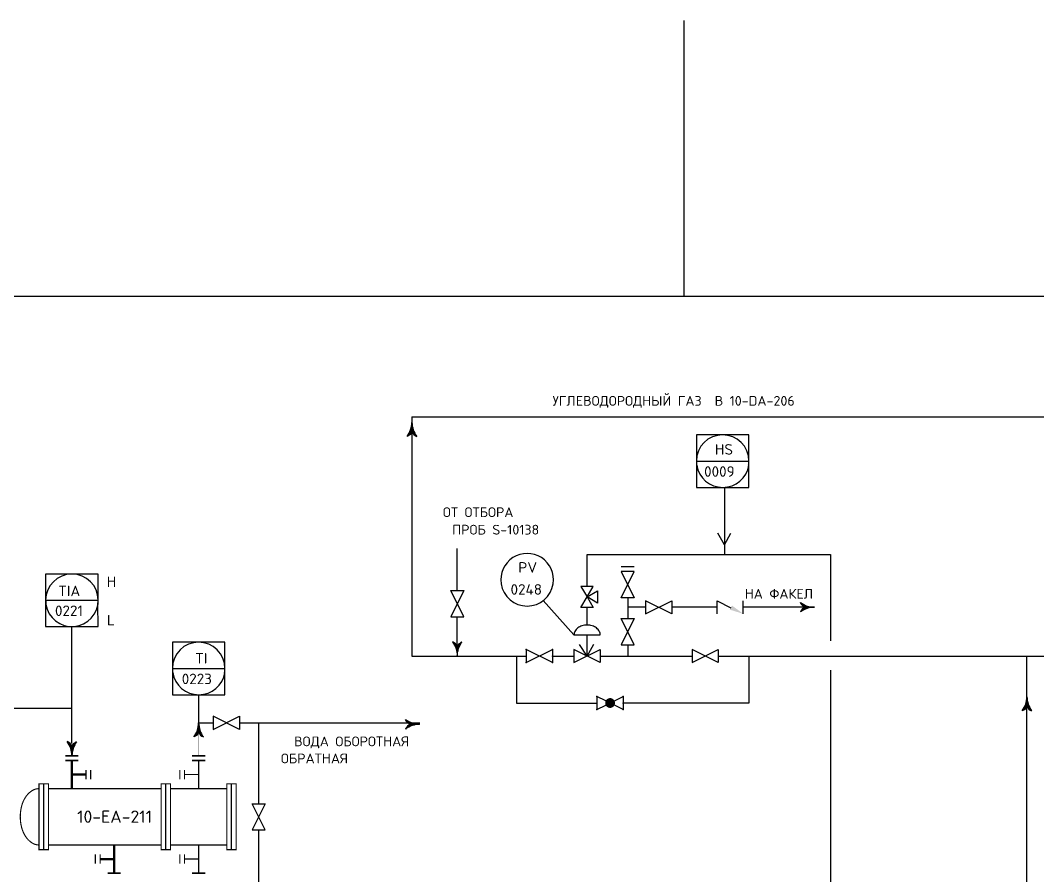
# Model space of a CAD drawing. Extents: x 71 to 279, y 48 to 143.
# Drawn here: x 97.35 to 110.9, y 69.88 to 81.26 of the extents above; entities that cross this region are included whole.
import ezdxf
from ezdxf.enums import TextEntityAlignment as Align

# ---------------------------------------------------------------- set-up
doc = ezdxf.new("R2010")
doc.units = 0
doc.header["$MEASUREMENT"] = 0
doc.layers.get('0').update_dxf_attribs({"linetype": 'CONTINUOUS'})
for name, color, linetype in [('IN-ATTRIBS', 7, 'CONTINUOUS'), ('IN-EQUIPMENT', 7, 'CONTINUOUS'), ('IN-INST-TAP', 7, 'CONTINUOUS'), ('IN-MAJ-PROC', 7, 'CONTINUOUS'), ('IN-MIN-PROC', 7, 'CONTINUOUS'), ('IN-PNEUMATIC', 7, 'CONTINUOUS'), ('IN-TEXT', 51, 'CONTINUOUS')]:
    doc.layers.add(name, color=color, linetype=linetype)
doc.styles.add('S1', font='SIMPLEX.shx')
doc.styles.add('SIMPLEX', font='SIMPLEX')

# ---------------------------------------------------------------- blocks, each defined once
blk = doc.blocks.new('PE2')
for points in [[(0, 0, 0.150368), (0.188, 0.062, 0.150368)], [(0.125, 0, 0.206864), (0.188, 0.062, 0.206864)], [(0.125, 0, -0.206864), (0.188, -0.062, -0.206864)]]:
    blk.add_lwpolyline(points, format="xyb")
blk.add_arc((-0.008, -0.336), 0.336, 54.4623, 88.6678)
for points in [[(0, 0), (0.125, 0), (0.04, 0.003), (0.141, 0.008)], [(0, 0), (0.125, 0), (0.04, -0.003), (0.141, -0.008)], [(0.04, 0.003), (0.141, 0.008), (0.079, 0.011), (0.156, 0.019)], [(0.079, 0.011), (0.156, 0.019), (0.117, 0.024), (0.169, 0.031)], [(0.117, 0.024), (0.169, 0.031), (0.154, 0.041), (0.179, 0.046)], [(0.154, 0.041), (0.179, 0.046), (0.188, 0.062)], [(0.04, -0.003), (0.141, -0.008), (0.079, -0.011), (0.156, -0.019)], [(0.079, -0.011), (0.156, -0.019), (0.117, -0.024), (0.169, -0.031)], [(0.117, -0.024), (0.169, -0.031), (0.154, -0.041), (0.179, -0.046)], [(0.154, -0.041), (0.179, -0.046), (0.188, -0.062)]]:
    blk.add_solid(points)
blk = doc.blocks.new('VALVTEXT')
at = {"layer": 'IN-ATTRIBS'}
for p in [(0, 0.0625), (0, 0), (0.25, 0.0625), (0.25, 0), (0, -0.0625), (0.25, -0.0625)]:
    blk.add_point(p, dxfattribs=at)
at = {"layer": 'IN-ATTRIBS', "style": 'S1', "flags": 1}
for tag, p in [('IDNUM', (0.125, 0.5625)), ('DWGNO', (0.125, 0.4375)), ('FILENO', (0.125, 0.3125))]:
    blk.add_attdef(tag, text='', height=0.1, dxfattribs=at).set_placement(p, align=Align.CENTER)
at = {"layer": 'IN-ATTRIBS', "style": 'S1'}
for tag, p in [('MODE', (0.125, 0.078125)), ('SIZE', (0.125, -0.1875))]:
    blk.add_attdef(tag, text='', height=0.1, dxfattribs=at).set_placement(p, align=Align.CENTER)

msp = doc.modelspace()

# ---------------------------------------------------------------- linework, layer by layer
at = {"color": 6, "linetype": 'Continuous'}
msp.add_line((71.634, 77.594), (266.486, 77.594), dxfattribs=at)
at = {"color": 5}
for p, q in [((102.564, 75.988), (102.564, 72.803)), ((103.168, 73.674), (103.168, 74.236)), ((103.168, 72.885), (103.168, 73.324)), ((102.564, 72.803), (104.084, 72.803)), ((103.956, 72.803), (103.956, 72.178)), ((104.434, 72.803), (104.721, 72.803)), ((105.071, 72.803), (106.293, 72.803)), ((106.643, 72.803), (110.753, 72.803)), ((107.05, 72.803), (107.05, 72.178)), ((110.753, 67.249), (110.753, 72.803)), ((110.753, 72.803), (111.626, 72.803)), ((103.956, 72.178), (105.028, 72.178)), ((107.05, 72.178), (105.378, 72.178))]:
    msp.add_line(p, q, dxfattribs=at)
at = {"color": 5, "linetype": 'Continuous'}
for p, q in [((102.564, 75.988), (143.058, 75.988)), ((105.675, 73.453), (105.437, 73.453)), ((105.437, 73.453), (105.437, 73.303)), ((106.626, 73.453), (106.025, 73.453)), ((105.437, 72.953), (105.437, 72.803))]:
    msp.add_line(p, q, dxfattribs=at)
at = {"linetype": 'Continuous'}
for p, q in [((106.351, 75.398), (107.051, 75.398)), ((106.724, 75.048), (106.724, 74.154)), ((106.724, 74.285), (106.639, 74.44)), ((106.724, 74.285), (106.81, 74.44)), ((104.896, 73.73), (104.896, 74.154)), ((97.687, 73.545), (98.387, 73.545)), ((104.896, 72.803), (104.797, 72.957)), ((104.896, 72.803), (104.985, 72.963)), ((99.374, 72.638), (100.074, 72.638))]:
    msp.add_line(p, q, dxfattribs=at)
at = {"color": 2}
for p, q in [((105.524, 73.99), (105.351, 73.99)), ((105.437, 73.578), (105.437, 73.453)), ((106.976, 73.365), (106.976, 73.54))]:
    msp.add_line(p, q, dxfattribs=at)
msp.add_line((104.721, 73.084), (104.311, 73.541))
at = {"color": 6}
for p, q in [((97.662, 70.232), (97.662, 71.101)), ((99.287, 70.232), (99.287, 71.101)), ((100.162, 70.232), (100.162, 71.101))]:
    msp.add_line(p, q, dxfattribs=at)
at = {"color": 5}
for points in [[(102.564, 75.914, 0.150368), (102.627, 75.726)], [(102.564, 75.789, -0.206864), (102.502, 75.726)], [(102.564, 75.789, 0.206864), (102.627, 75.726)], [(102.542, 71.895, -0.206864), (102.479, 71.957, -0.206864)], [(99.724, 71.913, 0.150368), (99.787, 71.726, 0.150368)], [(102.542, 71.895, 0.206864), (102.479, 71.832, 0.206864)], [(102.667, 71.895, 0.150368), (102.479, 71.832, 0.150368)], [(99.724, 71.788, -0.206864), (99.662, 71.726, -0.206864)], [(99.724, 71.788, 0.206864), (99.787, 71.726, 0.206864)]]:
    msp.add_lwpolyline(points, format="xyb", dxfattribs=at)
for points in [[(107.051, 75.344), (107.051, 75.748), (106.351, 75.748), (106.351, 75.344)], [(106.351, 75.344), (106.351, 75.048), (107.051, 75.048), (107.051, 75.344)], [(98.387, 73.491), (98.387, 73.895), (97.687, 73.895), (97.687, 73.491)], [(97.687, 73.491), (97.687, 73.195), (98.387, 73.195), (98.382, 73.491)], [(100.074, 72.585), (100.074, 72.988), (99.374, 72.988), (99.374, 72.585)], [(99.374, 72.585), (99.374, 72.288), (100.074, 72.288), (100.074, 72.585)]]:
    msp.add_lwpolyline(points)
at = {"color": 2}
for points in [[(105.349, 73.928), (105.524, 73.578), (105.349, 73.578), (105.524, 73.928)], [(105.675, 73.365), (106.025, 73.54), (106.025, 73.365), (105.675, 73.54)], [(105.524, 72.953), (105.349, 73.303), (105.524, 73.303), (105.349, 72.953)]]:
    msp.add_lwpolyline(points, close=True, dxfattribs=at)
at = {"linetype": 'Continuous'}
for points in [[(104.896, 73.59), (104.977, 73.73), (104.815, 73.73)], [(104.896, 73.59), (104.977, 73.45), (104.815, 73.45)], [(104.896, 73.59), (105.036, 73.671), (105.036, 73.509)]]:
    msp.add_lwpolyline(points, close=True, dxfattribs=at)
at = {"color": 2}
msp.add_lwpolyline([(106.626, 73.365), (106.626, 73.54), (106.811, 73.447)], dxfattribs=at)
at = {"color": 6}
for points, const_width in [([(97.949, 71.413), (98.124, 71.413)], 0.021), ([(98.037, 71.038), (98.037, 71.413)], 0.03), ([(99.637, 71.413), (99.812, 71.413)], 0.021), ([(99.724, 71.038), (99.724, 71.413)], 0.015), ([(98.224, 71.288), (98.224, 71.163)], 0.015), ([(98.287, 71.288), (98.287, 71.163)], 0.015), ([(99.474, 71.163), (99.474, 71.288)], 0.015), ([(99.537, 71.163), (99.537, 71.288)], 0.015), ([(98.037, 71.226), (98.224, 71.226)], 0.03), ([(99.724, 71.226), (99.537, 71.226)], 0.015), ([(99.224, 71.038), (97.724, 71.038)], 0.015), ([(100.099, 71.038), (99.349, 71.038)], 0.015), ([(98.599, 70.288), (98.599, 69.913)], 0.03), ([(99.224, 70.288), (97.724, 70.288)], 0.015), ([(98.349, 70.038), (98.349, 70.163)], 0.015), ([(98.412, 70.038), (98.412, 70.163)], 0.015), ([(100.099, 70.288), (99.349, 70.288)], 0.015), ([(99.474, 70.038), (99.474, 70.163)], 0.015), ([(99.537, 70.038), (99.537, 70.163)], 0.015), ([(99.724, 70.288), (99.724, 69.913)], 0.015), ([(98.599, 70.101), (98.412, 70.101)], 0.03), ([(99.724, 70.101), (99.537, 70.101)], 0.015), ([(98.687, 69.913), (98.512, 69.913)], 0.021), ([(99.812, 69.913), (99.637, 69.913)], 0.021)]:
    msp.add_lwpolyline(points, dxfattribs=dict(at, const_width=const_width))
at = {"color": 6, "const_width": 0.015}
msp.add_lwpolyline([(97.599, 71.038, 0.139889), (97.509, 71.013, 0.107118), (97.422, 70.929, 0.079812), (97.369, 70.813, 0.067459), (97.349, 70.663, 0.067459), (97.369, 70.514, 0.079812), (97.422, 70.398, 0.107118), (97.509, 70.314, 0.139889), (97.599, 70.288, 0.139889)], format="xyb", dxfattribs=at)
for points in [[(97.599, 71.101), (97.599, 70.226), (97.724, 70.226), (97.724, 71.101)], [(99.224, 71.101), (99.224, 70.226), (99.349, 70.226), (99.349, 71.101)], [(100.099, 71.101), (100.099, 70.226), (100.224, 70.226), (100.224, 71.101)]]:
    msp.add_lwpolyline(points, close=True, dxfattribs=at)
at = {"color": 5}
for centre, start, end in [((102.228, 75.921), 324.4623, 358.6678), ((102.674, 72.231), 234.4623, 268.6678), ((99.388, 71.921), 324.4623, 358.6678)]:
    msp.add_arc(centre, 0.336, start, end, dxfattribs=at)
for centre, radius, start, end in [((106.701, 75.398), 0.35, 0.2997, 179.7006), ((106.703, 75.4), 0.352, 189.061, 350.939), ((106.701, 75.398), 0.35, 351.1529, 0.2997), ((104.098, 73.819), 0.35, 351.1529, 188.8471), ((98.037, 73.545), 0.35, 0.2997, 179.7006), ((104.098, 73.819), 0.35, 188.8471, 351.1529), ((98.037, 73.545), 0.35, 179.7006, 188.8471), ((98.037, 73.545), 0.35, 188.8471, 0.2997), ((98.037, 73.545), 0.35, 351.1529, 0.2997), ((99.724, 72.638), 0.35, 0.2997, 179.7006), ((99.724, 72.638), 0.35, 179.7006, 188.8471), ((99.724, 72.638), 0.35, 351.1529, 0.2997), ((99.726, 72.64), 0.352, 189.061, 350.939)]:
    msp.add_arc(centre, radius, start, end)
for points in [[(102.561, 75.874), (102.556, 75.772), (102.553, 75.834), (102.546, 75.758)], [(102.564, 75.914), (102.564, 75.789), (102.561, 75.874), (102.556, 75.772)], [(102.564, 75.914), (102.564, 75.789), (102.568, 75.874), (102.572, 75.772)], [(102.568, 75.874), (102.572, 75.772), (102.576, 75.834), (102.583, 75.758)], [(102.523, 75.76), (102.518, 75.734), (102.502, 75.726)], [(102.54, 75.796), (102.533, 75.745), (102.523, 75.76), (102.518, 75.734)], [(102.553, 75.834), (102.546, 75.758), (102.54, 75.796), (102.533, 75.745)], [(102.576, 75.834), (102.583, 75.758), (102.588, 75.796), (102.596, 75.745)], [(102.588, 75.796), (102.596, 75.745), (102.605, 75.76), (102.61, 75.734)], [(102.605, 75.76), (102.61, 75.734), (102.627, 75.726)], [(102.513, 71.936), (102.487, 71.941), (102.479, 71.957)], [(102.549, 71.919), (102.498, 71.926), (102.513, 71.936), (102.487, 71.941)], [(102.587, 71.906), (102.511, 71.913), (102.549, 71.919), (102.498, 71.926)], [(99.7, 71.796), (99.693, 71.745), (99.683, 71.76), (99.678, 71.734)], [(99.713, 71.834), (99.705, 71.757), (99.7, 71.796), (99.693, 71.745)], [(99.721, 71.874), (99.716, 71.772), (99.713, 71.834), (99.705, 71.757)], [(99.724, 71.913), (99.724, 71.788), (99.721, 71.874), (99.716, 71.772)], [(99.724, 71.913), (99.724, 71.788), (99.727, 71.874), (99.732, 71.772)], [(99.727, 71.874), (99.732, 71.772), (99.735, 71.834), (99.743, 71.757)], [(99.735, 71.834), (99.743, 71.757), (99.748, 71.796), (99.756, 71.745)], [(99.748, 71.796), (99.756, 71.745), (99.765, 71.76), (99.77, 71.734)], [(102.513, 71.854), (102.487, 71.849), (102.479, 71.832)], [(102.549, 71.871), (102.498, 71.863), (102.513, 71.854), (102.487, 71.849)], [(102.587, 71.883), (102.511, 71.876), (102.549, 71.871), (102.498, 71.863)], [(102.627, 71.898), (102.525, 71.903), (102.587, 71.906), (102.511, 71.913)], [(102.627, 71.891), (102.525, 71.887), (102.587, 71.883), (102.511, 71.876)], [(102.667, 71.895), (102.542, 71.895), (102.627, 71.898), (102.525, 71.903)], [(102.667, 71.895), (102.542, 71.895), (102.627, 71.891), (102.525, 71.887)], [(99.683, 71.76), (99.678, 71.734), (99.662, 71.726)], [(99.765, 71.76), (99.77, 71.734), (99.787, 71.726)]]:
    msp.add_solid(points, dxfattribs=at)
at = {"color": 2}
msp.add_solid([(106.795, 73.421), (106.976, 73.365), (106.826, 73.475)], dxfattribs=at)
at = {"layer": 'IN-EQUIPMENT', "color": 2}
for p, q in [((104.721, 73.084), (105.071, 73.084)), ((104.896, 72.803), (104.896, 73.084))]:
    msp.add_line(p, q, dxfattribs=at)
for points in [[(103.255, 73.324), (103.08, 73.674), (103.255, 73.674), (103.08, 73.324)], [(104.084, 72.715), (104.434, 72.89), (104.434, 72.715), (104.084, 72.89)], [(104.721, 72.715), (105.071, 72.89), (105.071, 72.715), (104.721, 72.89)], [(106.293, 72.715), (106.643, 72.89), (106.643, 72.715), (106.293, 72.89)], [(99.917, 71.826), (100.267, 72.001), (100.267, 71.826), (99.917, 72.001)], [(100.612, 70.488), (100.437, 70.838), (100.612, 70.838), (100.437, 70.488)]]:
    msp.add_lwpolyline(points, close=True, dxfattribs=at)
msp.add_lwpolyline([(105.071, 73.084, 0.126822), (105.059, 73.132, 0.10607), (105.02, 73.177, 0.085783), (104.965, 73.205, 0.075445), (104.896, 73.215, 0.075445), (104.827, 73.205, 0.085783), (104.773, 73.177, 0.10607), (104.734, 73.132, 0.126822), (104.721, 73.084, 0.126822)], format="xyb", dxfattribs=at)
for points in [[(105.144, 72.207), (105.028, 72.265), (105.028, 72.09), (105.144, 72.148)], [(105.261, 72.207), (105.378, 72.265), (105.378, 72.09), (105.261, 72.148)]]:
    msp.add_lwpolyline(points, dxfattribs=at)
at = {"layer": 'IN-EQUIPMENT', "color": 2, "const_width": 0.0656}
msp.add_lwpolyline([(105.17, 72.178, 1), (105.235, 72.178, 1)], format="xyb", close=True, dxfattribs=at)
at = {"layer": 'IN-EQUIPMENT', "color": 2, "const_width": 0.021}
for points in [[(97.949, 71.476), (98.124, 71.476)], [(99.637, 71.476), (99.812, 71.476)]]:
    msp.add_lwpolyline(points, dxfattribs=at)
at = {"layer": 'IN-EQUIPMENT', "color": 2}
for p in [(105.028, 72.265), (105.378, 72.265), (105.028, 72.178), (105.028, 72.09), (105.378, 72.178), (105.378, 72.09)]:
    msp.add_point(p, dxfattribs=at)
at = {"layer": 'IN-INST-TAP', "color": 7}
for p, q in [((98.037, 72.894), (98.037, 73.195)), ((99.724, 72.288), (99.724, 71.913))]:
    msp.add_line(p, q, dxfattribs=at)
at = {"layer": 'IN-MAJ-PROC', "color": 7}
for p, q in [((104.896, 74.154), (108.135, 74.154)), ((108.135, 74.154), (108.135, 73.005)), ((108.135, 72.613), (108.135, 70.636)), ((108.135, 70.86), (108.135, 69.09))]:
    msp.add_line(p, q, dxfattribs=at)
at = {"layer": 'IN-MAJ-PROC', "color": 3}
for p, q in [((98.037, 71.638), (98.037, 72.894)), ((86.117, 72.109), (98.037, 72.109))]:
    msp.add_line(p, q, dxfattribs=at)
at = {"layer": 'IN-MIN-PROC', "color": 4, "linetype": 'Continuous'}
msp.add_line((106.187, 77.594), (106.187, 81.265), dxfattribs=at)
at = {"layer": 'IN-MIN-PROC', "color": 5}
for p, q in [((107.925, 73.453), (106.976, 73.453)), ((99.724, 71.913), (99.917, 71.913)), ((100.267, 71.913), (102.667, 71.913)), ((100.525, 70.838), (100.525, 71.913)), ((100.525, 69.288), (100.525, 70.488))]:
    msp.add_line(p, q, dxfattribs=at)
at = {"layer": 'IN-MIN-PROC', "color": 7}
msp.add_line((106.038, 72.803), (106.038, 72.803), dxfattribs=at)
at = {"layer": 'IN-MIN-PROC', "color": 5}
for points in [[(107.8, 73.453, -0.206864), (107.737, 73.515, -0.206864)], [(107.925, 73.453, 0.150368), (107.737, 73.39, 0.150368)], [(107.8, 73.453, 0.206864), (107.737, 73.39, 0.206864)]]:
    msp.add_lwpolyline(points, format="xyb", dxfattribs=at)
at = {"layer": 'IN-MIN-PROC', "color": 5, "const_width": 0.005}
msp.add_lwpolyline([(99.724, 71.476), (99.724, 71.788)], dxfattribs=at)
at = {"layer": 'IN-MIN-PROC', "color": 5}
msp.add_arc((107.933, 73.788), 0.336, 234.4623, 268.6678, dxfattribs=at)
for points in [[(107.771, 73.494), (107.745, 73.499), (107.737, 73.515)], [(107.808, 73.477), (107.756, 73.484), (107.771, 73.494), (107.745, 73.499)], [(107.808, 73.428), (107.756, 73.421), (107.771, 73.411), (107.745, 73.406)], [(107.846, 73.464), (107.769, 73.471), (107.808, 73.477), (107.756, 73.484)], [(107.846, 73.441), (107.769, 73.434), (107.808, 73.428), (107.756, 73.421)], [(107.885, 73.456), (107.784, 73.461), (107.846, 73.464), (107.769, 73.471)], [(107.885, 73.449), (107.784, 73.444), (107.846, 73.441), (107.769, 73.434)], [(107.925, 73.453), (107.8, 73.453), (107.885, 73.456), (107.784, 73.461)], [(107.925, 73.453), (107.8, 73.453), (107.885, 73.449), (107.784, 73.444)]]:
    msp.add_solid(points, dxfattribs=at)
at = {"layer": 'IN-PNEUMATIC', "color": 7}
msp.add_line((104.896, 73.215), (104.896, 73.45), dxfattribs=at)

# ---------------------------------------------------------------- block references
at = {"color": 5, "xscale": -1, "rotation": 270}
msp.add_blockref('PE2', (103.168, 72.803), dxfattribs=at)
at = {"color": 5, "rotation": 270}
msp.add_blockref('PE2', (110.753, 72.261), dxfattribs=at)
at = {"layer": 'IN-MAJ-PROC', "color": 7, "xscale": 1.4, "yscale": 1.4, "zscale": 1.4}
msp.add_blockref('VALVTEXT', (104.084, 72.803), dxfattribs=at)
at = {"layer": 'IN-MAJ-PROC', "color": 3, "rotation": 89.9999999999996}
msp.add_blockref('PE2', (98.037, 71.476), dxfattribs=at)

# ---------------------------------------------------------------- texts
at = {"style": 'SIMPLEX'}
for s, p in [('HS', (106.598, 75.484)), ('0009', (106.454, 75.189)), ('PV', (103.98, 73.913)), ('H', (98.501, 73.721)), ('TIA', (97.855, 73.6)), ('0248', (103.877, 73.62)), ('0221', (97.811, 73.336)), ('L', (98.503, 73.212)), ('TI', (99.678, 72.703)), ('0223', (99.499, 72.429))]:
    msp.add_text(s, height=0.14, dxfattribs=at).set_placement(p)
at = {"layer": 'IN-TEXT', "color": 1, "style": 'SIMPLEX'}
for s, p in [('УГЛЕВОДОРОДНЫЙ ГАЗ  В 10-DA-206', (107.661, 76.135)), ('ОТ ОТБОРА ', (104.002, 74.653)), ('ПРОБ S-10138', (104.259, 74.42)), ('ВОДА ОБОРОТНАЯ ', (102.615, 71.602)), ('ОБРАТНАЯ ', (101.8, 71.375))]:
    msp.add_text(s, height=0.13, dxfattribs=at).set_placement(p, align=Align.RIGHT)
msp.add_text('НА ФАКЕЛ', height=0.13, dxfattribs=at).set_placement((106.995, 73.567))
at = {"layer": 'IN-TEXT', "color": 4, "style": 'SIMPLEX'}
msp.add_text('10-EA-211', height=0.1638, dxfattribs=at).set_placement((99.104, 70.583), align=Align.RIGHT)

doc.saveas('drawing.dxf')
